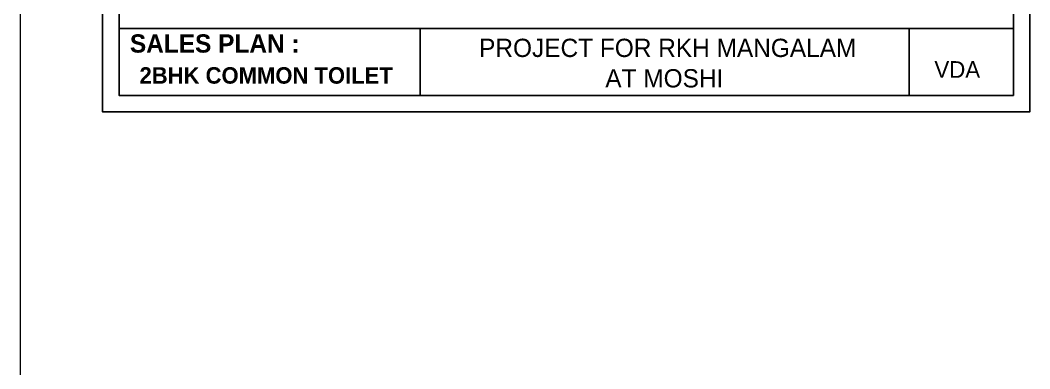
# Model space of a CAD drawing. Header units: metres. Extents: x 494 to 1845, y -666 to 1061.
# Drawn here: x 1778.69 to 1790.95, y 212.61 to 216.84 of the extents above; entities that cross this region are included whole.
import ezdxf

# ---------------------------------------------------------------- set-up
doc = ezdxf.new("R2010")
doc.units = ezdxf.units.M
doc.header["$MEASUREMENT"] = 0
for name, color, linetype, lineweight in [('01 WALL', 7, 'Continuous', 25), ('04 TEXT', 7, 'Continuous', 13), ('DIMENSION', 8, 'Continuous', 5)]:
    doc.layers.add(name, color=color, linetype=linetype, lineweight=lineweight)
doc.layers.add('SHEET', color=7, linetype='Continuous')
doc.styles.add('NAME PLATE', font='arial.ttf')
doc.styles.get("Standard").update_dxf_attribs({"font": 'arial.ttf'})

msp = doc.modelspace()

# ---------------------------------------------------------------- linework, layer by layer
at = {"layer": '01 WALL'}
for p, q in [((1779.8918, 216.741), (1790.7507, 216.741)), ((1783.55, 215.9259), (1783.55, 216.741)), ((1789.4844, 216.741), (1789.4844, 215.9259))]:
    msp.add_line(p, q, dxfattribs=at)
at = {"layer": 'DIMENSION', "color": 6}
msp.add_line((1778.6918, 309.3611), (1778.6918, 165.2476), dxfattribs=at)
at = {"layer": 'SHEET'}
for points in [[(1790.9507, 231.6492), (1779.6918, 231.6492), (1779.6918, 215.7259), (1790.9507, 215.7259)], [(1790.7507, 231.4492), (1779.8918, 231.4492), (1779.8918, 215.9259), (1790.7507, 215.9259)]]:
    msp.add_lwpolyline(points, close=True, dxfattribs=at)

# ---------------------------------------------------------------- texts
at = {"layer": '04 TEXT', "insert": (1789.7925, 216.3427), "char_height": 0.201817, "width": 11.162928, "attachment_point": 1}
msp.add_mtext('{\\fCentury Gothic|b0|i0|c0|p34;VDA}', dxfattribs=at)
at = {"layer": 'SHEET', "width": 5.702789, "attachment_point": 5, "style": 'NAME PLATE'}
for s, insert, char_height in [('{\\fCentury Gothic|b1|i0|c0|p34;SALES PLAN :}', (1781.0537, 216.556), 0.221775), ('{\\fCentury Gothic|b0|i0|c0|p34; PROJECT FOR RKH MANGALAM\\PAT MOSHI}', (1786.513, 216.3179), 0.221775), ('{\\fCentury Gothic|b1|i0|c0|p34;2BHK COMMON TOILET}', (1781.6783, 216.1681), 0.2)]:
    msp.add_mtext(s, dxfattribs=dict(at, insert=insert, char_height=char_height))

doc.saveas('drawing.dxf')
